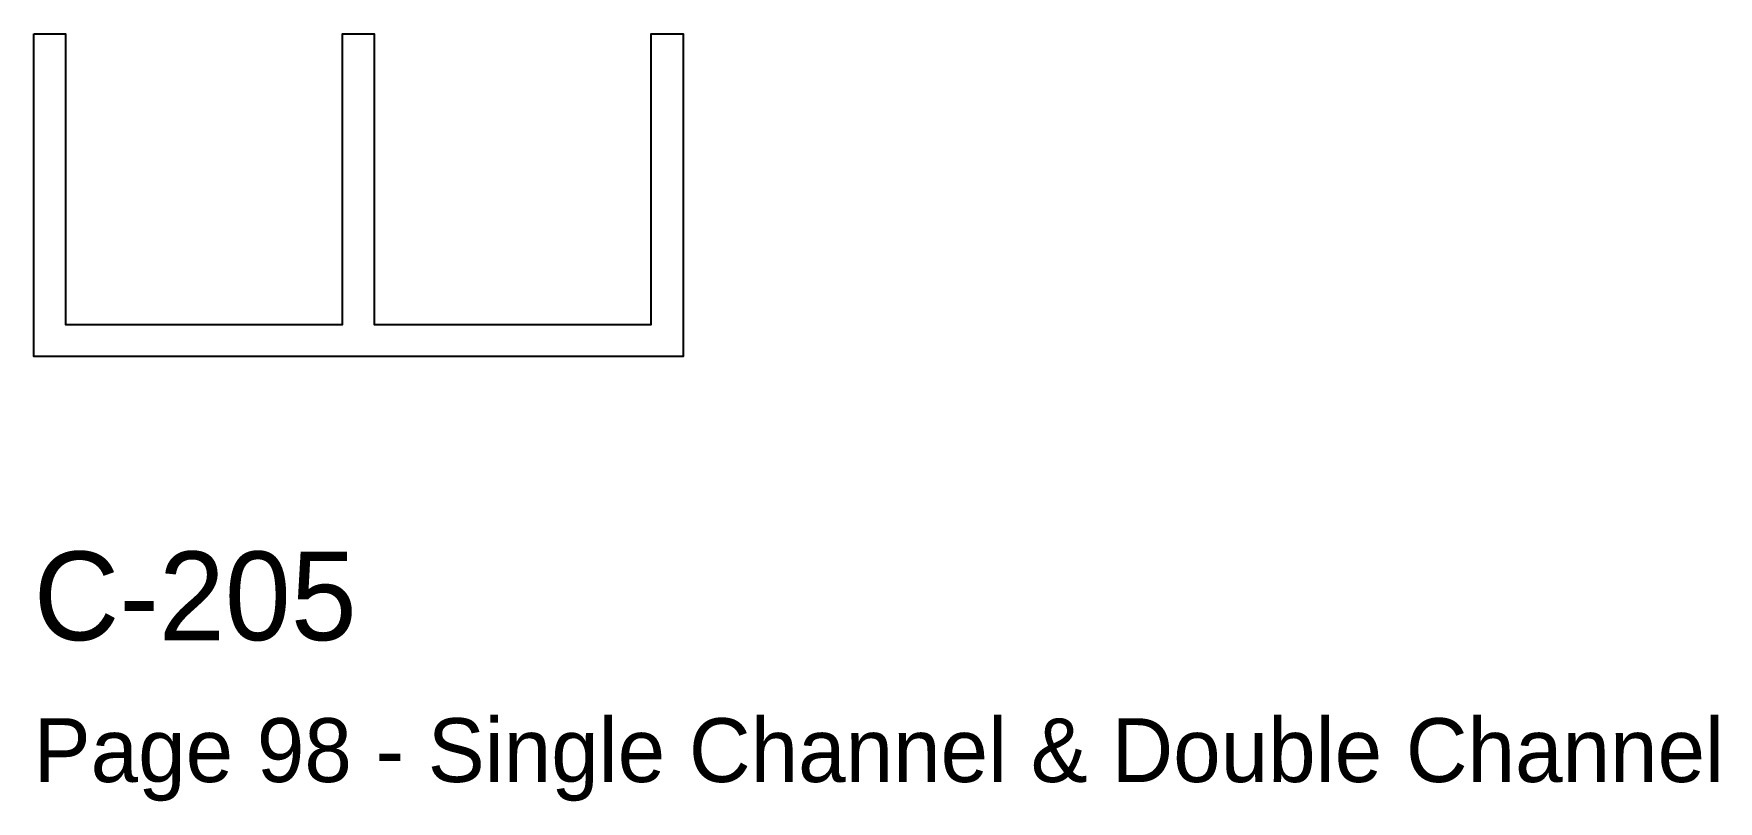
# Model space of a CAD drawing. Header units: millimetres. Extents: x 0 to 47.5, y -12.5 to 9.1.
import ezdxf

# ---------------------------------------------------------------- set-up
doc = ezdxf.new("R2010")
doc.units = ezdxf.units.MM
doc.layers.add('INFO', color=7, linetype='Continuous')
doc.layers.add('PROFILE', color=7, linetype='Continuous')

msp = doc.modelspace()

# ---------------------------------------------------------------- linework, layer by layer
at = {"layer": 'PROFILE'}
msp.add_lwpolyline([(0, 9.1), (0.9, 9.1), (0.9, 0.9), (8.7, 0.9), (8.7, 9.1), (9.6, 9.1), (9.6, 0.9), (17.4, 0.9), (17.4, 9.1), (18.3, 9.1), (18.3, 0), (0, 0)], close=True, dxfattribs=at)

# ---------------------------------------------------------------- texts
at = {"layer": 'INFO'}
for s, height, p in [('C-205', 2.5, (0, -8)), ('Page 98 - Single Channel & Double Channel', 1.8, (0, -12))]:
    msp.add_text(s, height=height, dxfattribs=at).set_placement(p)

doc.saveas('drawing.dxf')
